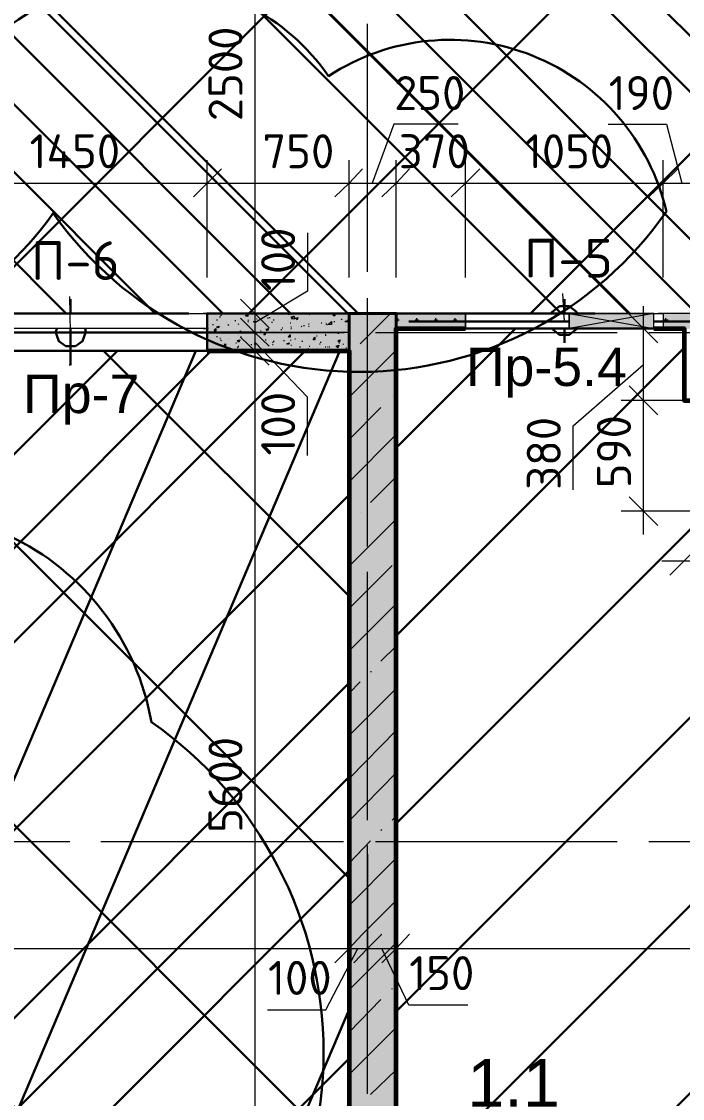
# Model space of a CAD drawing. Header units: millimetres. Extents: x -84737 to 172119, y -43083 to 59399.
# Drawn here: x 127868 to 131375, y 39681 to 45395 of the extents above; entities that cross this region are included whole.
import ezdxf

# ---------------------------------------------------------------- set-up
doc = ezdxf.new("R2010")
doc.units = ezdxf.units.MM
for name, color, linetype, lineweight in [('11) Плинтус ПЛ-2', 70, 'Continuous', 30), ('12) Наливной пол', 150, 'Continuous', 30), ('15) Штукатурка стен СТ-1.1', 161, 'Continuous', 60), ('16) Краска СТ-1.1 стена', 5, 'Continuous', 60), ('18) Краска ПТ-1 потолок', 31, 'Continuous', 30), ('19) Краска ПТ-5 потолок', 161, 'Continuous', 30), ('20) Шпакл. баз. фин Стена', 40, 'Continuous', 60), ('22) Шпакл. баз. фин. Потолок', 102, 'Continuous', 30), ('5) Затарка материала', 160, 'Continuous', 30), ('6) Уборка мусора', 20, 'Continuous', 30), ('8) Линолеум Л-1.1', 130, 'Continuous', 30)]:
    doc.layers.add(name, color=color, linetype=linetype, lineweight=lineweight)
doc.layers.add('PDF _Геометрия', color=7, linetype='Continuous')
doc.layers.add('PDF _Текст', color=7, linetype='Continuous')
doc.layers.add('PDF _Сплошная заливка', color=7, linetype='Continuous', true_color=0xffffff)
doc.styles.add('PDF GOSTCommon', font='arial.ttf')
doc.styles.add('PDF ISOCPEUR', font='isocpeur.ttf')

msp = doc.modelspace()

# ---------------------------------------------------------------- hatches: boundary and pattern name
at = {"layer": '12) Наливной пол'}
h = msp.add_hatch(dxfattribs=at)
h.set_pattern_fill('ANSI31', color=256, scale=222)
h.paths.add_polyline_path([(129855.4, 43765.9), (131383.5, 43765.9), (131383.5, 43384.9), (131925.3, 43384.9), (131925.3, 42783.8), (132153.9, 42783.8), (132153.9, 40895.9), (133428.1, 40895.9), (133428.1, 38643.9), (129855.4, 38643.9)])
h = msp.add_hatch(dxfattribs=at)
h.set_pattern_fill('ANSI31', color=256, scale=222)
h.paths.add_polyline_path([(114514.8, 42635.7), (112106.2, 42635.7), (112106.2, 33344.1), (114514.8, 33344.1)])
h.paths.add_polyline_path([(124026.4, 38444.9), (124026.4, 33348.3), (114586.7, 33348.3), (114586.7, 39884.2), (116707.5, 39884.2), (116707.5, 38444.9)])
h.paths.add_polyline_path([(129605.6, 33344.1), (124106.9, 33344.1), (124106.9, 43647.4), (129605.6, 43647.4)])
h.paths.add_polyline_path([(109494.4, 42635.7), (111903, 42635.7), (111903, 33344.1), (109494.4, 33344.1)])
h.paths.add_polyline_path([(99982.7, 38444.9), (99982.7, 33348.3), (109422.4, 33348.3), (109422.4, 39884.2), (107301.6, 39884.2), (107301.6, 38444.9)])
h.paths.add_polyline_path([(94403.5, 33344.1), (99902.3, 33344.1), (99902.3, 43647.4), (94403.5, 43647.4)])
at = {"layer": '18) Краска ПТ-1 потолок'}
h = msp.add_hatch(dxfattribs=at)
h.set_pattern_fill('ANSI32', color=256, scale=222, angle=22)
h.paths.add_polyline_path([(114514.8, 42635.7), (112106.2, 42635.7), (112106.2, 33344.1), (114514.8, 33344.1)])
h.paths.add_polyline_path([(124026.4, 38444.9), (124026.4, 33348.3), (114586.7, 33348.3), (114586.7, 39884.2), (116707.5, 39884.2), (116707.5, 38444.9)])
h.paths.add_polyline_path([(129605.6, 33344.1), (124106.9, 33344.1), (124106.9, 43647.4), (129605.6, 43647.4)])
h.paths.add_polyline_path([(109494.4, 42635.7), (111903, 42635.7), (111903, 33344.1), (109494.4, 33344.1)])
h.paths.add_polyline_path([(99982.7, 38444.9), (99982.7, 33348.3), (109422.4, 33348.3), (109422.4, 39884.2), (107301.6, 39884.2), (107301.6, 38444.9)])
h.paths.add_polyline_path([(94403.5, 33344.1), (99902.3, 33344.1), (99902.3, 43647.4), (94403.5, 43647.4)])
h = msp.add_hatch(dxfattribs=at)
h.set_pattern_fill('ANSI32', color=256, scale=222, angle=22)
h.paths.add_polyline_path([(114514.8, 42635.7), (112106.2, 42635.7), (112106.2, 33344.1), (114514.8, 33344.1)])
h.paths.add_polyline_path([(124026.4, 38444.9), (124026.4, 33348.3), (114586.7, 33348.3), (114586.7, 39884.2), (116707.5, 39884.2), (116707.5, 38444.9)])
h.paths.add_polyline_path([(129605.6, 33344.1), (124106.9, 33344.1), (124106.9, 43647.4), (129605.6, 43647.4)])
h.paths.add_polyline_path([(109494.4, 42635.7), (111903, 42635.7), (111903, 33344.1), (109494.4, 33344.1)])
h.paths.add_polyline_path([(99982.7, 38444.9), (99982.7, 33348.3), (109422.4, 33348.3), (109422.4, 39884.2), (107301.6, 39884.2), (107301.6, 38444.9)])
h.paths.add_polyline_path([(94403.5, 33344.1), (99902.3, 33344.1), (99902.3, 43647.4), (94403.5, 43647.4)])
at = {"layer": '19) Краска ПТ-5 потолок'}
h = msp.add_hatch(dxfattribs=at)
h.set_pattern_fill('ANSI34', color=256, scale=80, angle=90)
h.paths.add_polyline_path([(109621.7, 46343.9), (98001.6, 46343.9), (98001.6, 44426.3), (100380.7, 44426.3), (100380.7, 43846.3), (109621.7, 43846.3)])
h.paths.add_polyline_path([(114379.8, 46343.9), (112098.1, 46343.9), (109621.7, 46343.9), (109621.7, 42847.3), (114379.8, 42847.3)])
h.paths.add_polyline_path([(122308.6, 46343.9), (114379.8, 46343.9), (114379.8, 43846.3), (122308.6, 43846.3)])
h.paths.add_polyline_path([(114802.6, 49046.7), (112098.1, 49044.7), (112098.1, 46343.9), (114802.6, 46345.9)])
h.paths.add_polyline_path([(133652.4, 46343.9), (127578.9, 46343.9), (122499.1, 46343.9), (122499.1, 43846.3), (133652.4, 43846.3)])
h.paths.add_polyline_path([(129055.3, 48363.1), (129052, 48363.1), (129052, 49044.7), (127578.9, 49044.7), (127578.9, 46343.9), (129055.3, 46343.9)])
at = {"layer": '22) Шпакл. баз. фин. Потолок'}
h = msp.add_hatch(dxfattribs=at)
h.set_pattern_fill('ANSI37', color=256, scale=333)
h.paths.add_polyline_path([(109621.7, 46343.9), (98001.6, 46343.9), (98001.6, 44426.3), (100380.7, 44426.3), (100380.7, 43846.3), (109621.7, 43846.3)])
h.paths.add_polyline_path([(114379.8, 46343.9), (112098.1, 46343.9), (109621.7, 46343.9), (109621.7, 42847.3), (114379.8, 42847.3)])
h.paths.add_polyline_path([(122308.6, 46343.9), (114379.8, 46343.9), (114379.8, 43846.3), (122308.6, 43846.3)])
h.paths.add_polyline_path([(114802.6, 49046.7), (112098.1, 49044.7), (112098.1, 46343.9), (114802.6, 46345.9)])
h.paths.add_polyline_path([(133652.4, 46343.9), (127578.9, 46343.9), (122499.1, 46343.9), (122499.1, 43846.3), (133652.4, 43846.3)])
h.paths.add_polyline_path([(129055.3, 48363.1), (129052, 48363.1), (129052, 49044.7), (127578.9, 49044.7), (127578.9, 46343.9), (129055.3, 46343.9)])
h = msp.add_hatch(dxfattribs=at)
h.set_pattern_fill('ANSI37', color=256, scale=333)
h.paths.add_polyline_path([(114514.8, 42635.7), (112106.2, 42635.7), (112106.2, 33344.1), (114514.8, 33344.1)])
h.paths.add_polyline_path([(124026.4, 38444.9), (124026.4, 33348.3), (114586.7, 33348.3), (114586.7, 39884.2), (116707.5, 39884.2), (116707.5, 38444.9)])
h.paths.add_polyline_path([(129605.6, 33344.1), (124106.9, 33344.1), (124106.9, 43647.4), (129605.6, 43647.4)])
h.paths.add_polyline_path([(109494.4, 42635.7), (111903, 42635.7), (111903, 33344.1), (109494.4, 33344.1)])
h.paths.add_polyline_path([(99982.7, 38444.9), (99982.7, 33348.3), (109422.4, 33348.3), (109422.4, 39884.2), (107301.6, 39884.2), (107301.6, 38444.9)])
h.paths.add_polyline_path([(94403.5, 33344.1), (99902.3, 33344.1), (99902.3, 43647.4), (94403.5, 43647.4)])
h = msp.add_hatch(dxfattribs=at)
h.set_pattern_fill('ANSI37', color=256, scale=333)
h.paths.add_polyline_path([(114514.8, 42635.7), (112106.2, 42635.7), (112106.2, 33344.1), (114514.8, 33344.1)])
h.paths.add_polyline_path([(124026.4, 38444.9), (124026.4, 33348.3), (114586.7, 33348.3), (114586.7, 39884.2), (116707.5, 39884.2), (116707.5, 38444.9)])
h.paths.add_polyline_path([(129605.6, 33344.1), (124106.9, 33344.1), (124106.9, 43647.4), (129605.6, 43647.4)])
h.paths.add_polyline_path([(109494.4, 42635.7), (111903, 42635.7), (111903, 33344.1), (109494.4, 33344.1)])
h.paths.add_polyline_path([(99982.7, 38444.9), (99982.7, 33348.3), (109422.4, 33348.3), (109422.4, 39884.2), (107301.6, 39884.2), (107301.6, 38444.9)])
h.paths.add_polyline_path([(94403.5, 33344.1), (99902.3, 33344.1), (99902.3, 43647.4), (94403.5, 43647.4)])
at = {"layer": '8) Линолеум Л-1.1'}
h = msp.add_hatch(dxfattribs=at)
h.set_pattern_fill('ANSI31', color=256, scale=222)
h.paths.add_polyline_path([(129855.4, 43765.9), (131383.5, 43765.9), (131383.5, 43384.9), (131925.3, 43384.9), (131925.3, 42783.8), (132153.9, 42783.8), (132153.9, 40895.9), (133428.1, 40895.9), (133428.1, 38643.9), (129855.4, 38643.9)])
h = msp.add_hatch(dxfattribs=at)
h.set_pattern_fill('ANSI31', color=256, scale=222)
h.paths.add_polyline_path([(114514.8, 42635.7), (112106.2, 42635.7), (112106.2, 33344.1), (114514.8, 33344.1)])
h.paths.add_polyline_path([(124026.4, 38444.9), (124026.4, 33348.3), (114586.7, 33348.3), (114586.7, 39884.2), (116707.5, 39884.2), (116707.5, 38444.9)])
h.paths.add_polyline_path([(129605.6, 33344.1), (124106.9, 33344.1), (124106.9, 43647.4), (129605.6, 43647.4)])
h.paths.add_polyline_path([(109494.4, 42635.7), (111903, 42635.7), (111903, 33344.1), (109494.4, 33344.1)])
h.paths.add_polyline_path([(99982.7, 38444.9), (99982.7, 33348.3), (109422.4, 33348.3), (109422.4, 39884.2), (107301.6, 39884.2), (107301.6, 38444.9)])
h.paths.add_polyline_path([(94403.5, 33344.1), (99902.3, 33344.1), (99902.3, 43647.4), (94403.5, 43647.4)])
at = {"layer": 'PDF _Сплошная заливка', "transparency": 33554559}
h = msp.add_hatch(color=256, dxfattribs=at)
h.paths.add_polyline_path([(127404.4, 43647.4), (127404.4, 43846.3), (127103.9, 43846.3), (127103.9, 43647.4)])
h.paths.add_polyline_path([(128852.1, 43846.3), (128852.1, 43647.4), (129605.6, 43647.4), (129605.6, 43846.3)])
h = msp.add_hatch(color=256, dxfattribs=at)
h.paths.add_polyline_path([(130223.6, 43765.9), (130223.6, 43846.3), (129855.4, 43846.3), (129855.4, 43765.9)])
h.paths.add_polyline_path([(132022.7, 43846.3), (132022.7, 43765.9), (132153.9, 43765.9), (132153.9, 43846.3)])
h.paths.add_polyline_path([(131463.9, 43765.9), (131463.9, 43846.3), (131273.4, 43846.3), (131273.4, 43765.9)])

# ---------------------------------------------------------------- linework, layer by layer
at = {"layer": '11) Плинтус ПЛ-2'}
for points in [[(131222.6, 43765.9), (131383.5, 43765.9), (131383.5, 43384.9), (131925.3, 43384.9), (131925.3, 42783.8), (132153.9, 42783.8), (132153.9, 40895.9), (133428.1, 40895.9), (133428.1, 38643.9), (129855.4, 38643.9), (129855.4, 43765.9), (130223.6, 43765.9)], [(128852.1, 43647.4), (129605.6, 43647.4), (129605.6, 33344.1), (124102.6, 33344.1)]]:
    msp.add_lwpolyline(points, dxfattribs=at)
at = {"layer": '15) Штукатурка стен СТ-1.1'}
for points in [[(131222.6, 43765.9), (131383.5, 43765.9), (131383.5, 43384.9), (131925.3, 43384.9), (131925.3, 42783.8), (132153.9, 42783.8), (132153.9, 40895.9), (133428.1, 40895.9), (133428.1, 38643.9), (129855.4, 38643.9), (129855.4, 43765.9), (130223.6, 43765.9)], [(128852.1, 43647.4), (129605.6, 43647.4), (129605.6, 33344.1), (124102.6, 33344.1)]]:
    msp.add_lwpolyline(points, dxfattribs=at)
at = {"layer": '16) Краска СТ-1.1 стена'}
for points in [[(131222.6, 43765.9), (131383.5, 43765.9), (131383.5, 43384.9), (131925.3, 43384.9), (131925.3, 42783.8), (132153.9, 42783.8), (132153.9, 40895.9), (133428.1, 40895.9), (133428.1, 38643.9), (129855.4, 38643.9), (129855.4, 43765.9), (130223.6, 43765.9)], [(128852.1, 43647.4), (129605.6, 43647.4), (129605.6, 33344.1), (124102.6, 33344.1)]]:
    msp.add_lwpolyline(points, dxfattribs=at)
at = {"layer": '20) Шпакл. баз. фин Стена'}
for points in [[(131222.6, 43765.9), (131383.5, 43765.9), (131383.5, 43384.9), (131925.3, 43384.9), (131925.3, 42783.8), (132153.9, 42783.8), (132153.9, 40895.9), (133428.1, 40895.9), (133428.1, 38643.9), (129855.4, 38643.9), (129855.4, 43765.9), (130223.6, 43765.9)], [(128852.1, 43647.4), (129605.6, 43647.4), (129605.6, 33344.1), (124102.6, 33344.1)]]:
    msp.add_lwpolyline(points, dxfattribs=at)
at = {"layer": '5) Затарка материала'}
for points in [[(99314.4, 44378, -0.520567), (101734.5, 45105.5, -0.520567), (105003.6, 45105.5, -0.520567), (107528.6, 45105.5, -0.520567), (111004.1, 45105.5, -0.520567), (113012.9, 45105.5, -0.520567), (116458.1, 45105.5, -0.520567), (118261.5, 45105.5, -0.520567), (120629.8, 45105.5, -0.520567), (122573.5, 45105.5, -0.520567), (124704.9, 45105.5, -0.520567), (127548, 45105.5, -0.520567), (129496.9, 45105.5, -0.520567), (131290, 44387.5, -0.520567), (128035.9, 44378, -0.520567), (125237.2, 44378, -0.520567), (122806.5, 44378, -0.520567), (120407, 44378, -0.520567), (117337.7, 44378, -0.520567), (113939.2, 44378, -0.520567), (110412, 44378, -0.520567), (107609.1, 44378, -0.520567), (104462.1, 44378, -0.520567), (101592.8, 44378, -0.520567)], [(125126.1, 37701.5, -0.520567), (125126.1, 40858.9, -0.520567), (126557.1, 42614.4, -0.520567), (128556.8, 41678.1, -0.520567), (128556.8, 38168.6, -0.520567)]]:
    msp.add_lwpolyline(points, format="xyb", close=True, dxfattribs=at)
at = {"layer": '6) Уборка мусора'}
for points in [[(99314.4, 44378, -0.520567), (101734.5, 45105.5, -0.520567), (105003.6, 45105.5, -0.520567), (107528.6, 45105.5, -0.520567), (111004.1, 45105.5, -0.520567), (113012.9, 45105.5, -0.520567), (116458.1, 45105.5, -0.520567), (118261.5, 45105.5, -0.520567), (120629.8, 45105.5, -0.520567), (122573.5, 45105.5, -0.520567), (124704.9, 45105.5, -0.520567), (127548, 45105.5, -0.520567), (129496.9, 45105.5, -0.520567), (131290, 44387.5, -0.520567), (128035.9, 44378, -0.520567), (125237.2, 44378, -0.520567), (122806.5, 44378, -0.520567), (120407, 44378, -0.520567), (117337.7, 44378, -0.520567), (113939.2, 44378, -0.520567), (110412, 44378, -0.520567), (107609.1, 44378, -0.520567), (104462.1, 44378, -0.520567), (101592.8, 44378, -0.520567)], [(125126.1, 37701.5, -0.520567), (125126.1, 40858.9, -0.520567), (126557.1, 42614.4, -0.520567), (128556.8, 41678.1, -0.520567), (128556.8, 38168.6, -0.520567)]]:
    msp.add_lwpolyline(points, format="xyb", close=True, dxfattribs=at)
at = {"layer": '8) Линолеум Л-1.1'}
for points in [[(129855.4, 43765.9), (131383.5, 43765.9), (131383.5, 43384.9), (131925.3, 43384.9), (131925.3, 42783.8), (132153.9, 42783.8), (132153.9, 40895.9), (133428.1, 40895.9), (133428.1, 38643.9), (129855.4, 38643.9)], [(129605.6, 33344.1), (124106.9, 33344.1), (124106.9, 43647.4), (129605.6, 43647.4)]]:
    msp.add_lwpolyline(points, close=True, dxfattribs=at)
at = {"layer": 'PDF _Геометрия', "lineweight": 9}
for points in [[(129106.1, 46466.6), (129106.1, 43846.3), (129106.1, 43744.7), (129106.1, 43647.4), (129106.1, 38047), (128987.6, 38047)], [(129703, 44379.7), (129703, 45382.9)], [(129703, 45264.4), (129703, 45319.4)], [(129703, 44066.4), (129703, 45065.4)], [(130185.5, 44849.5), (129842.7, 44849.5), (129728.4, 44536.3)], [(130981.4, 44849.5), (131290.4, 44849.5), (131370.8, 44536.3)], [(128852.1, 44036.8), (128852.1, 44536.3), (128852.1, 44659.1)], [(129605.6, 44036.8), (129605.6, 44536.3), (129605.6, 44659.1)], [(129855.4, 44036.8), (129855.4, 44536.3), (129855.4, 44659.1)], [(130223.6, 44036.8), (130223.6, 44536.3), (130223.6, 44659.1)], [(131273.4, 44036.8), (131273.4, 44536.3), (131273.4, 44659.1)], [(114265, 44536.3), (114938.1, 44536.3), (115890.5, 44536.3), (116013.3, 44536.3), (116703.3, 44536.3), (122303.6, 44536.3), (122502.5, 44536.3), (124102.6, 44536.3), (127404.4, 44536.3), (128852.1, 44536.3), (129605.6, 44536.3), (129855.4, 44536.3), (130223.6, 44536.3), (131273.4, 44536.3), (131463.9, 44536.3), (132153.9, 44536.3), (132522.2, 44536.3), (133474.6, 44536.3), (133775.2, 44536.3)], [(129385.5, 44273.9), (129385.5, 43964.8), (129106.1, 43795.5)], [(129703, 44129.9), (129703, 44180.7)], [(130748.5, 43804), (130740.1, 43952.1)], [(128128.3, 43744.7), (128124, 43935.2)], [(129703, 42927.7), (129703, 43926.7)], [(131167.6, 42673.8), (131167.6, 43384.9), (131167.6, 43884.4)], [(128919.9, 43829.4), (128919.9, 43825.1)], [(128924.1, 43833.6), (128928.3, 43837.8)], [(129605.6, 43846.3), (129106.1, 43846.3), (128987.6, 43846.3)], [(129025.7, 43846.3), (129025.7, 43842.1)], [(129123, 43846.3), (129123, 43846.3)], [(129123, 43846.3), (129123, 43846.3)], [(129173.8, 43825.1), (129178.1, 43820.9)], [(129182.3, 43825.1), (129186.5, 43825.1)], [(129283.9, 43842.1), (129283.9, 43837.8)], [(129296.6, 43842.1), (129300.8, 43842.1)], [(129300.8, 43825.1), (129300.8, 43829.4)], [(129389.7, 43846.3), (129398.2, 43846.3)], [(129394, 43837.8), (129398.2, 43842.1)], [(129398.2, 43846.3), (129398.2, 43846.3)], [(129664.9, 43685.5), (129825.7, 43846.3)], [(129703, 43812.4), (129703, 43863.2)], [(128856.4, 43770.1), (128856.4, 43765.9)], [(128881.8, 43787), (128886, 43787)], [(128902.9, 43812.4), (128907.2, 43812.4)], [(128924.1, 43774.4), (128924.1, 43774.4)], [(128953.7, 43795.5), (128953.7, 43795.5)], [(128962.2, 43787), (128966.4, 43782.8)], [(129000.3, 43808.2), (129004.5, 43808.2)], [(129017.2, 43787), (129021.5, 43791.3)], [(129068, 43808.2), (129072.2, 43812.4)], [(129068, 43804), (129072.2, 43804)], [(129097.6, 43804), (129101.9, 43804)], [(129110.3, 43799.7), (129114.6, 43804)], [(129114.6, 43816.7), (129118.8, 43816.7)], [(129195, 43799.7), (129199.2, 43799.7)], [(129203.5, 43812.4), (129207.7, 43812.4)], [(129250, 43770.1), (129254.3, 43770.1)], [(129292.4, 43795.5), (129296.6, 43795.5)], [(129296.6, 43774.4), (129300.8, 43774.4)], [(129351.6, 43778.6), (129355.9, 43774.4)], [(129364.3, 43782.8), (129368.6, 43782.8)], [(129389.7, 43791.3), (129394, 43791.3)], [(129389.7, 43778.6), (129394, 43778.6)], [(129457.5, 43795.5), (129461.7, 43795.5)], [(129482.9, 43799.7), (129482.9, 43799.7)], [(129482.9, 43791.3), (129487.1, 43791.3)], [(129487.1, 43787), (129491.3, 43787)], [(129525.2, 43804), (129529.4, 43804)], [(129563.3, 43816.7), (129567.5, 43812.4)], [(129580.2, 43804), (129580.2, 43804)], [(129588.7, 43782.8), (129588.7, 43782.8)], [(129597.1, 43812.4), (129601.4, 43812.4)], [(129855.4, 43812.4), (129872.3, 43812.4)], [(129863.8, 43804), (129863.8, 43820.9)], [(129914.6, 43765.9), (129914.6, 43770.1)], [(129957, 43812.4), (129973.9, 43812.4)], [(129965.4, 43804), (129965.4, 43820.9)], [(130016.2, 43765.9), (130016.2, 43770.1)], [(130058.6, 43812.4), (130075.5, 43812.4)], [(130067, 43804), (130067, 43820.9)], [(130117.8, 43765.9), (130117.8, 43770.1)], [(130160.1, 43812.4), (130177.1, 43812.4)], [(130168.6, 43804), (130168.6, 43820.9)], [(130219.4, 43765.9), (130219.4, 43770.1)], [(131277.7, 43812.4), (131298.8, 43812.4)], [(131286.1, 43804), (131286.1, 43820.9)], [(131336.9, 43765.9), (131336.9, 43770.1)], [(127125, 43744.7), (128124, 43744.7)], [(128039.4, 43744.7), (128090.2, 43744.7)], [(128289.1, 43744.7), (129292.4, 43744.7)], [(128323, 43744.7), (128378, 43744.7)], [(128577, 43744.7), (129576, 43744.7), (129580.2, 43744.7)], [(128869.1, 43719.3), (128869.1, 43719.3)], [(128902.9, 43723.6), (128907.2, 43723.6)], [(128919.9, 43715.1), (128924.1, 43715.1)], [(128966.4, 43715.1), (128966.4, 43715.1)], [(129605.6, 43744.7), (129106.1, 43744.7), (128987.6, 43744.7)], [(129017.2, 43727.8), (129017.2, 43727.8)], [(129021.5, 43736.3), (129021.5, 43736.3)], [(129029.9, 43723.6), (129034.2, 43719.3)], [(129063.8, 43744.7), (129068, 43744.7)], [(129063.8, 43710.9), (129063.8, 43710.9)], [(129110.3, 43740.5), (129114.6, 43740.5)], [(129135.7, 43753.2), (129140, 43753.2)], [(129140, 43740.5), (129140, 43740.5)], [(129203.5, 43753.2), (129203.5, 43753.2)], [(129245.8, 43761.7), (129245.8, 43757.4)], [(129296.6, 43765.9), (129300.8, 43765.9)], [(129317.8, 43710.9), (129322, 43710.9)], [(129389.7, 43719.3), (129389.7, 43719.3)], [(129432.1, 43727.8), (129436.3, 43727.8)], [(129482.9, 43727.8), (129482.9, 43732), (129478.6, 43732)], [(129491.3, 43744.7), (129542.1, 43744.7)], [(129546.4, 43740.5), (129550.6, 43740.5)], [(129745.3, 43744.7), (130744.3, 43744.7)], [(129774.9, 43744.7), (129830, 43744.7)], [(130028.9, 43744.7), (131027.9, 43744.7)], [(130668.1, 43765.9), (131167.6, 43765.9), (131286.1, 43765.9)], [(130943.3, 43744.7), (130998.3, 43744.7)], [(131197.2, 43744.7), (132196.2, 43744.7)], [(131231.1, 43744.7), (131281.9, 43744.7)], [(128907.2, 43693.9), (128907.2, 43693.9)], [(128919.9, 43651.6), (128919.9, 43655.8)], [(128924.1, 43706.6), (128928.3, 43702.4)], [(128970.7, 43664.3), (128974.9, 43664.3)], [(129004.5, 43689.7), (129008.8, 43689.7)], [(129013, 43664.3), (129017.2, 43668.5)], [(129017.2, 43672.8), (129021.5, 43672.8)], [(129084.9, 43681.2), (129089.2, 43681.2)], [(129101.9, 43685.5), (129106.1, 43685.5)], [(129385.5, 43092.8), (129385.5, 43401.8), (129106.1, 43693.9)], [(129106.1, 43677), (129110.3, 43681.2)], [(129135.7, 43647.4), (129144.2, 43655.8), (129144.2, 43647.4)], [(129161.1, 43706.6), (129165.4, 43706.6)], [(129199.2, 43689.7), (129203.5, 43693.9)], [(129199.2, 43681.2), (129203.5, 43681.2)], [(129203.5, 43698.2), (129207.7, 43698.2)], [(129250, 43702.4), (129250, 43702.4)], [(129258.5, 43702.4), (129262.7, 43702.4)], [(129296.6, 43702.4), (129296.6, 43706.6)], [(129296.6, 43677), (129300.8, 43677)], [(129343.2, 43668.5), (129347.4, 43668.5)], [(129355.9, 43698.2), (129360.1, 43698.2)], [(129389.7, 43655.8), (129385.5, 43655.8), (129389.7, 43660.1)], [(129394, 43672.8), (129398.2, 43672.8)], [(129432.1, 43660.1), (129432.1, 43660.1)], [(129449, 43685.5), (129453.2, 43685.5)], [(129453.2, 43693.9), (129457.5, 43693.9)], [(129478.6, 43668.5), (129482.9, 43668.5)], [(129491.3, 43668.5), (129495.6, 43668.5)], [(129499.8, 43668.5), (129504, 43668.5)], [(129550.6, 43689.7), (129554.8, 43689.7)], [(129559.1, 43706.6), (129559.1, 43702.4)], [(129576, 43681.2), (129576, 43685.5)], [(129588.7, 43664.3), (129592.9, 43664.3)], [(129601.4, 43664.3), (129605.6, 43664.3)], [(128856.4, 43651.6), (128860.6, 43651.6)], [(128869.1, 43647.4), (128873.3, 43647.4)], [(128873.3, 43647.4), (128873.3, 43647.4)], [(129605.6, 43647.4), (129106.1, 43647.4), (128987.6, 43647.4)], [(129237.3, 43651.6), (129241.6, 43647.4)], [(129495.6, 43647.4), (129495.6, 43647.4)], [(129605.6, 43401.8), (129855.4, 43651.6)], [(129609.8, 43630.4), (129609.8, 43630.4)], [(129703, 42610.3), (129703, 43613.5)], [(128128.3, 43571.2), (128119.8, 43571.2)], [(130795.1, 42910.8), (130795.1, 43249.5), (131167.6, 43575.4)], [(129834.2, 43406.1), (129834.2, 43406.1)], [(131667.1, 43384.9), (131167.6, 43384.9), (131049.1, 43384.9)], [(129605.6, 43177.5), (129774.9, 43346.8)], [(129605.6, 42953.1), (129855.4, 43202.9)], [(129719.9, 42843.1), (129855.4, 42978.5)], [(131485.1, 42796.5), (131167.6, 42796.5), (131049.1, 42796.5)], [(129605.6, 42504.4), (129855.4, 42754.2)], [(129664.9, 42788), (129664.9, 42788)], [(129605.6, 42728.8), (129609.8, 42733)], [(129703, 42673.8), (129703, 42728.8)], [(131265, 42534.1), (131925.3, 42534.1), (132272.4, 42534.1)], [(129605.6, 42280.1), (129834.2, 42508.7)], [(129703, 41475.8), (129703, 42474.8)], [(129703, 42360.5), (129703, 42411.3)], [(129605.6, 42055.7), (129855.4, 42305.5)], [(129703, 41158.3), (129703, 42157.3)], [(129774.9, 42000.7), (129855.4, 42081.1)], [(129719.9, 41945.7), (129724.1, 41945.7)], [(129605.6, 41831.4), (129664.9, 41890.6)], [(129605.6, 41607), (129855.4, 41856.8)], [(129609.8, 41382.7), (129855.4, 41632.4)], [(129605.6, 41154.1), (129855.4, 41408.1)], [(129703, 41221.8), (129703, 41276.8)], [(129834.2, 41158.3), (129855.4, 41179.5)], [(129774.9, 41103.3), (129779.2, 41107.5)], [(127125, 41044), (128124, 41044)], [(128039.4, 41044), (128090.2, 41044)], [(128289.1, 41044), (129292.4, 41044)], [(128323, 41044), (128378, 41044)], [(128577, 41044), (129576, 41044)], [(129491.3, 41044), (129542.1, 41044)], [(129605.6, 40929.7), (129719.9, 41048.3)], [(129745.3, 41044), (130744.3, 41044)], [(129774.9, 41044), (129830, 41044)], [(130028.9, 41044), (131027.9, 41044)], [(130943.3, 41044), (130998.3, 41044)], [(131197.2, 41044), (132196.2, 41044)], [(131231.1, 41044), (131281.9, 41044)], [(114912.7, 40976.3), (114912.7, 40476.8), (116703.3, 40476.8), (116783.7, 40476.8), (116931.8, 40476.8), (117012.3, 40476.8), (123573.5, 40476.8), (123653.9, 40476.8), (124022.2, 40476.8), (124102.6, 40476.8), (129605.6, 40476.8), (129703, 40476.8), (129855.4, 40476.8), (133652.4, 40476.8), (133906.4, 40476.8), (137225.1, 40476.8)], [(129605.6, 40976.3), (129605.6, 40476.8), (129605.6, 40358.3)], [(129703, 40023.9), (129703, 41022.9)], [(129703, 40976.3), (129703, 40476.8), (129703, 40358.3)], [(129855.4, 40976.3), (129855.4, 40476.8), (129855.4, 40358.3)], [(129605.6, 40705.4), (129855.4, 40955.1)], [(129703, 40904.3), (129703, 40959.4)], [(129664.9, 40540.3), (129855.4, 40730.8)], [(129703, 39706.4), (129703, 40705.4)], [(129173.8, 40150.9), (129482.9, 40150.9), (129652.2, 40476.8)], [(129605.6, 40256.7), (129855.4, 40506.4)], [(129609.8, 40485.3), (129609.8, 40489.5)], [(130236.3, 40176.3), (129923.1, 40176.3), (129779.2, 40476.8)], [(129834.2, 40260.9), (129834.2, 40265.1)], [(129605.6, 40032.3), (129774.9, 40205.9)], [(129605.6, 39808), (129855.4, 40057.7)], [(129719.9, 39702.2), (129855.4, 39833.4)], [(129703, 39769.9), (129703, 39820.7)]]:
    msp.add_lwpolyline(points, dxfattribs=at)
at = {"layer": 'PDF _Геометрия', "lineweight": 20}
for points in [[(128928.3, 44612.5), (128852.1, 44536.3), (128780.2, 44464.3)], [(129677.6, 44612.5), (129605.6, 44536.3), (129529.4, 44464.3)], [(129927.3, 44612.5), (129855.4, 44536.3), (129779.2, 44464.3)], [(130299.8, 44612.5), (130223.6, 44536.3), (130147.4, 44464.3)], [(131349.6, 44612.5), (131273.4, 44536.3), (131197.2, 44464.3)], [(129182.3, 43770.1), (129106.1, 43846.3), (129029.9, 43922.5)], [(131091.4, 43842.1), (131167.6, 43765.9), (131243.8, 43689.7)], [(129182.3, 43672.8), (129106.1, 43744.7), (129029.9, 43820.9)], [(129182.3, 43571.2), (129106.1, 43647.4), (129029.9, 43719.3)], [(131091.4, 43461.1), (131167.6, 43384.9), (131243.8, 43308.7)], [(131091.4, 42872.7), (131167.6, 42796.5), (131243.8, 42720.3)], [(131459.7, 42610.3), (131383.5, 42534.1), (131307.3, 42457.9)], [(129677.6, 40553), (129605.6, 40476.8), (129529.4, 40400.6)], [(129779.2, 40553), (129703, 40476.8), (129631, 40400.6)], [(129927.3, 40553), (129855.4, 40476.8), (129779.2, 40400.6)]]:
    msp.add_lwpolyline(points, dxfattribs=at)
at = {"layer": 'PDF _Геометрия', "lineweight": 30}
for points in [[(128128.3, 43846.3), (128128.3, 43922.5)], [(130816.3, 43846.3), (130812, 43854.8), (130773.9, 43884.4), (130723.1, 43884.4), (130685, 43854.8), (130680.8, 43846.3)], [(130748.5, 43846.3), (130748.5, 43922.5)], [(127506, 43846.3), (128754.8, 43846.3)], [(128852.1, 43846.3), (130909.4, 43846.3)], [(130773.9, 43804), (129923.1, 43804)], [(131463.9, 43804), (131222.6, 43804)], [(129106.1, 43744.7), (127154.7, 43744.7)], [(128056.3, 43765.9), (128047.8, 43749), (128064.8, 43698.2), (128102.9, 43672.8), (128153.7, 43672.8), (128191.8, 43698.2), (128208.7, 43749), (128204.5, 43765.9)], [(128128.3, 43571.2), (128128.3, 43765.9)], [(131222.6, 43765.9), (129855.4, 43765.9), (129855.4, 38643.9)], [(130680.8, 43765.9), (130685, 43761.7), (130723.1, 43732), (130773.9, 43732), (130812, 43761.7), (130816.3, 43765.9)], [(130748.5, 43689.7), (130748.5, 43765.9)], [(129605.6, 34029.9), (129605.6, 43647.4), (124102.6, 43647.4)]]:
    msp.add_lwpolyline(points, dxfattribs=at)
at = {"layer": 'PDF _Геометрия', "lineweight": 18}
for points in [[(127429.8, 43846.3), (127404.4, 43846.3), (128852.1, 43846.3), (128852.1, 43765.9)], [(128852.1, 43846.3), (128831, 43846.3)], [(130249, 43846.3), (130223.6, 43846.3), (131273.4, 43846.3), (131273.4, 43765.9)], [(130223.6, 43846.3), (130223.6, 43765.9)], [(131273.4, 43846.3), (131248, 43846.3)], [(128831, 43765.9), (128852.1, 43765.9), (127404.4, 43765.9), (127429.8, 43765.9)], [(131248, 43765.9), (131273.4, 43765.9), (130223.6, 43765.9), (130249, 43765.9)]]:
    msp.add_lwpolyline(points, dxfattribs=at)
at = {"layer": 'PDF _Геометрия', "lineweight": 30}
msp.add_lwpolyline([(129605.6, 43846.3), (128852.1, 43846.3), (128852.1, 43647.4), (129605.6, 43647.4)], close=True, dxfattribs=at)
at = {"layer": 'PDF _Геометрия', "lineweight": 9}
for points in [[(129068, 43837.8), (129068, 43829.4), (129055.3, 43833.6)], [(129317.8, 43816.7), (129300.8, 43816.7), (129313.5, 43833.6)], [(129334.7, 43825.1), (129330.5, 43812.4), (129322, 43820.9)], [(129529.4, 43846.3), (129529.4, 43833.6), (129521, 43833.6)], [(130773.9, 43765.9), (130773.9, 43846.3), (131222.6, 43765.9), (131222.6, 43846.3)], [(131222.6, 43846.3), (130773.9, 43846.3), (130773.9, 43765.9), (131222.6, 43765.9)], [(128915.6, 43778.6), (128911.4, 43770.1), (128902.9, 43774.4)], [(129512.5, 43787), (129495.6, 43787), (129512.5, 43804)], [(129597.1, 43808.2), (129592.9, 43799.7), (129584.4, 43804)], [(128898.7, 43765.9), (128898.7, 43753.2), (128890.2, 43753.2)], [(129029.9, 43753.2), (129029.9, 43740.5), (129021.5, 43744.7)], [(129161.1, 43740.5), (129161.1, 43732), (129152.7, 43732)], [(129178.1, 43765.9), (129173.8, 43753.2), (129165.4, 43761.7)], [(129292.4, 43732), (129292.4, 43719.3), (129283.9, 43719.3)], [(129423.6, 43719.3), (129423.6, 43706.6), (129415.1, 43706.6)], [(129440.5, 43749), (129436.3, 43740.5), (129427.8, 43744.7)], [(128949.5, 43668.5), (128936.8, 43668.5), (128949.5, 43685.5)], [(129025.7, 43706.6), (129021.5, 43693.9), (129013, 43702.4)], [(129288.1, 43689.7), (129283.9, 43681.2), (129275.4, 43685.5)], [(129550.6, 43677), (129546.4, 43664.3), (129537.9, 43672.8)], [(129554.8, 43706.6), (129554.8, 43693.9), (129546.4, 43698.2)]]:
    msp.add_lwpolyline(points, close=True, dxfattribs=at)
at = {"layer": 'PDF _Геометрия', "lineweight": 40}
msp.add_lwpolyline([(129855.4, 38080.9), (129855.4, 38246), (129855.4, 38394.1), (129855.4, 38643.9), (129855.4, 43846.3), (129605.6, 43846.3), (129605.6, 38643.9), (129605.6, 38047), (129855.4, 38047)], close=True, dxfattribs=at)
at = {"layer": 'PDF _Геометрия', "lineweight": 18}
for points in [[(129855.4, 43765.9), (130223.6, 43765.9), (130223.6, 43846.3), (129855.4, 43846.3)], [(131925.3, 42796.5), (132153.9, 42796.5), (132153.9, 42876.9), (132005.8, 42876.9), (132005.8, 43384.9), (132153.9, 43384.9), (132153.9, 43465.3), (131463.9, 43465.3), (131463.9, 43765.9), (131463.9, 43846.3), (131273.4, 43846.3), (131273.4, 43765.9), (131383.5, 43765.9), (131383.5, 43384.9), (131463.9, 43384.9), (131925.3, 43384.9), (131925.3, 42876.9)]]:
    msp.add_lwpolyline(points, close=True, dxfattribs=at)
at = {"layer": 'PDF _Сплошная заливка', "lineweight": 5, "transparency": 33554559}
msp.add_solid([(129605.6, 43846.3), (129605.6, 38643.9), (129855.4, 43846.3), (129855.4, 38643.9)], dxfattribs=at)
at = {"layer": 'PDF _Сплошная заливка', "color": 8, "lineweight": 5, "true_color": 0x808080, "transparency": 33554559}
msp.add_solid([(130773.9, 43846.3), (130773.9, 43765.9), (131222.6, 43846.3), (131222.6, 43765.9)], dxfattribs=at)

# ---------------------------------------------------------------- texts
at = {"layer": 'PDF _Текст', "char_height": 180.46, "attachment_point": 4, "rotation": 90, "style": 'PDF ISOCPEUR'}
for s, insert in [('2500', (128950, 44865.9)), ('100', (129229.4, 43964.2)), ('100', (129229.4, 43092.2)), ('380', (130639.1, 42910.1)), ('590', (131011.6, 42918.6)), ('5600', (128950, 41089.9))]:
    msp.add_mtext(s, dxfattribs=dict(at, insert=insert))
at = {"layer": 'PDF _Текст', "attachment_point": 4}
for s, insert, char_height, style in [('250', (129844.5, 45015.3), 180.46, 'PDF ISOCPEUR'), ('190', (130983.2, 45015.3), 180.46, 'PDF ISOCPEUR'), ('1450', (127909.9, 44706.3), 180.46, 'PDF ISOCPEUR'), ('750', (129146, 44706.3), 180.46, 'PDF ISOCPEUR'), ('370', (129869.9, 44706.3), 180.46, 'PDF ISOCPEUR'), ('1050', (130538.7, 44706.3), 180.46, 'PDF ISOCPEUR'), ('П-6', (127918.4, 44126), 205.12, 'PDF ISOCPEUR'), ('П-5', (130534.5, 44138.7), 205.12, 'PDF ISOCPEUR'), ('Пр-5.4', (130225.5, 43532.3), 204.12, 'PDF GOSTCommon'), ('Пр-7', (127876, 43388.4), 204.12, 'PDF GOSTCommon'), ('100', (129175.6, 40320.7), 180.46, 'PDF ISOCPEUR'), ('150', (129924.9, 40346.1), 180.46, 'PDF ISOCPEUR'), ('1.1', (130233.9, 39763.4), 252.47, 'PDF GOSTCommon')]:
    msp.add_mtext(s, dxfattribs=dict(at, insert=insert, char_height=char_height, style=style))

doc.saveas('drawing.dxf')
